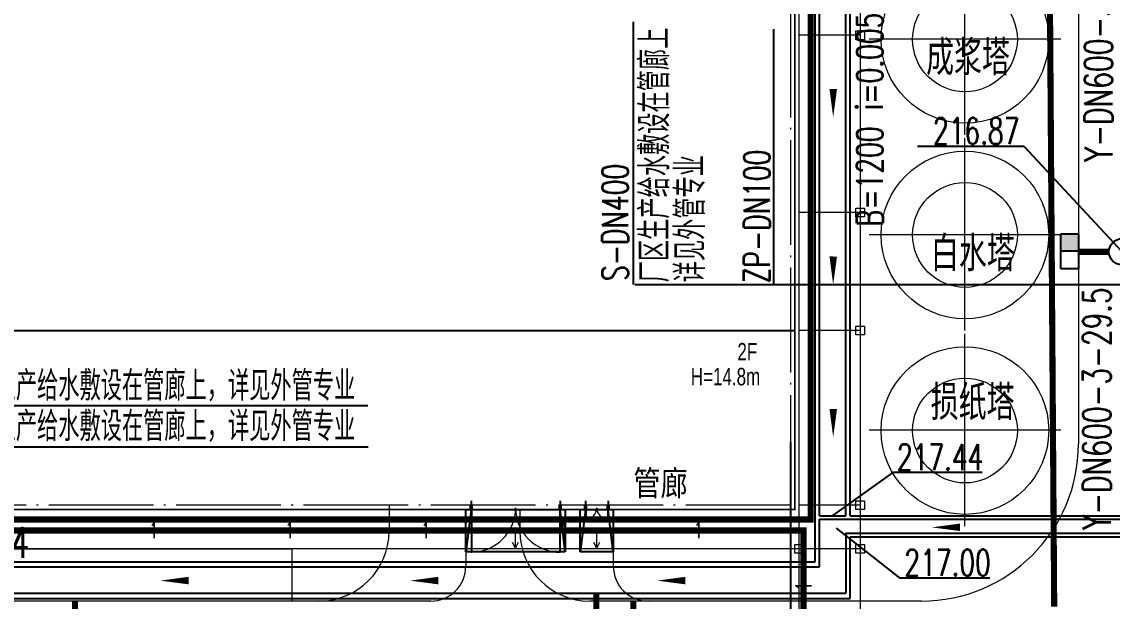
# Model space of a CAD drawing. Header units: metres. Extents: x 497246 to 997717, y 2998582 to 5998198.
# Drawn here: x 497741.4 to 497803.9, y 2999072.3 to 2999105.5 of the extents above; entities that cross this region are included whole.
import ezdxf
from ezdxf.enums import TextEntityAlignment as Align

# ---------------------------------------------------------------- set-up
doc = ezdxf.new("R2010")
doc.units = ezdxf.units.M
doc.header["$LTSCALE"] = 1000
doc.linetypes.add('DOTE', pattern=[2.42, 2, -0.2, 0.02, -0.2])
doc.linetypes.add('HIDDEN', pattern=[0.375, 0.25, -0.125])
doc.layers.get('0').update_dxf_attribs({"linetype": 'CONTINUOUS'})
for name, color, linetype, lineweight in [('A-门', 2, 'CONTINUOUS', 13), ('T停车位', 35, 'CONTINUOUS', 13), ('常规模型', 2, 'CONTINUOUS', 18), ('桁架-管廊', 6, 'CONTINUOUS', 0), ('细线', 7, 'CONTINUOUS', 18), ('设备', 253, 'CONTINUOUS', 15), ('道路', 4, 'CONTINUOUS', 15)]:
    doc.layers.add(name, color=color, linetype=linetype, lineweight=lineweight)
for name, color, linetype in [('PIPE-喷淋', 6, 'CONTINUOUS'), ('PIPE-消防', 1, 'CONTINUOUS'), ('PIPE-给水', 3, 'CONTINUOUS'), ('PIPE-雨水', 4, 'CONTINUOUS'), ('PUB_TEXT', 7, 'CONTINUOUS'), ('TEXT_灭火器', 7, 'CONTINUOUS'), ('TEXT_给水', 7, 'CONTINUOUS'), ('TWT_雨水口', 4, 'CONTINUOUS'), ('WELL_雨水', 4, 'CONTINUOUS'), ('建筑', 7, 'CONTINUOUS'), ('建筑门坡散水', 9, 'CONTINUOUS'), ('文字', 255, 'CONTINUOUS'), ('污水沟', 30, 'CONTINUOUS'), ('雨水标注', 100, 'CONTINUOUS')]:
    doc.layers.add(name, color=color, linetype=linetype)
doc.layers.add('建筑轴线', color=1, linetype='DOTE', lineweight=15, plot=False)
doc.styles.add('-黑体', font='simhei.ttf', dxfattribs={"width": 0.8})
doc.styles.add('_HZTXT', font='txt.shx', dxfattribs={"width": 0.8, "bigfont": 'HZTXT.shx'})
doc.styles.add('_TCH_DIM', font='SIMPLEX', dxfattribs={"bigfont": 'GBCBIG'})
doc.styles.add('HZTXT', font='txt', dxfattribs={"width": 0.7, "bigfont": 'HZTXT'})
doc.styles.add('TG_LINETYPE', font='SIMPLEX', dxfattribs={"width": 0.8, "height": 3, "bigfont": 'HZTXT'})
doc.styles.add('亨利项目总图布置_2022_8_8_t3--03$0$亨利项目总图布置_2022_8_8_t3--02$0$CEC', font='ARIALN.TTF')
doc.linetypes.add('TG_F', pattern='A,2,-0.3,["F",TG_LINETYPE,S=0.1,R=0,X=-0.23,Y=-0.15],0', length=2.3)
doc.linetypes.add('TG_QS', pattern='A,3,-0.6,["QS",TG_LINETYPE,S=0.1,R=0,X=-0.52,Y=-0.15],0', length=3.6)
doc.linetypes.add('TG_S', pattern='A,2,-0.6,["S",TG_LINETYPE,S=0.1,R=0,X=-0.52,Y=-0.15],0', length=2.6)
doc.linetypes.add('TG_W', pattern='A,2,-0.3,["W",TG_LINETYPE,S=0.1,R=0,X=-0.23,Y=-0.15],0', length=2.3)
doc.linetypes.add('TG_Y', pattern='A,2,-0.3,["Y",TG_LINETYPE,S=0.1,R=0,X=-0.23,Y=-0.15],0', length=2.3)
doc.linetypes.add('TG_ZP', pattern='A,3,-0.6,["ZP",TG_LINETYPE,S=0.1,R=0,X=-0.6,Y=-0.2],0', length=3.6)

# ---------------------------------------------------------------- blocks, each defined once
blk = doc.blocks.new('A$C8b354ef7')
at = {"layer": '设备', "color": 1, "linetype": 'DOTE'}
for p, q in [((5.487, 0), (5.487, 11.015)), ((0, 5.508), (10.975, 5.508))]:
    blk.add_line(p, q, dxfattribs=at)
at = {"layer": '设备'}
blk.add_circle((5.487, 5.475), 4.8, dxfattribs=at)
at = {"layer": '设备', "linetype": 'HIDDEN'}
blk.add_circle((5.487, 5.475), 3, dxfattribs=at)
blk = doc.blocks.new('ZQWS-双扇平开门 - GM5151-4416404-0_000平面图_118')
at = {"color": 0, "lineweight": 18}
for p, q in [((-2550, 2550), (-2510, 2550)), ((-2550, 100), (-2550, 2550)), ((-2510, 0), (-2510, 2550)), ((2550, 2550), (2510, 2550)), ((2510, 0), (2510, 2550)), ((2550, 100), (2550, 2550)), ((-2510, 0), (-2550, 0)), ((2510, 0), (2550, 0))]:
    blk.add_line(p, q, dxfattribs=at)
at = {"color": 0, "lineweight": 50}
for p, q in [((-2550, 100), (-2550, -100)), ((2550, -100), (2550, 100))]:
    blk.add_line(p, q, dxfattribs=at)
at = {"color": 0, "lineweight": 18}
for centre, start, end in [((-2550, 0), 360, 90), ((2550, 0), 90, 180)]:
    blk.add_arc(centre, 2550, start, end, dxfattribs=at)
blk = doc.blocks.new('ZQWS-双扇平开门 - GM1324-4577468-0_000平面图_118')
at = {"color": 0, "lineweight": 18}
for p, q in [((-650, 650), (-610, 650)), ((-650, 100), (-650, 650)), ((-610, 0), (-610, 650)), ((650, 650), (610, 650)), ((610, 0), (610, 650)), ((650, 100), (650, 650)), ((-610, 0), (-650, 0)), ((610, 0), (650, 0))]:
    blk.add_line(p, q, dxfattribs=at)
at = {"color": 0, "lineweight": 50}
for p, q in [((-650, 100), (-650, -100)), ((650, -100), (650, 100))]:
    blk.add_line(p, q, dxfattribs=at)
at = {"color": 0, "lineweight": 18}
for centre, start, end in [((-650, 0), 360, 90), ((650, 0), 90, 180)]:
    blk.add_arc(centre, 650, start, end, dxfattribs=at)
blk = doc.blocks.new('入门坡道 - 入门坡道-4591076-0_000平面图_118')
at = {"layer": '常规模型', "lineweight": 18}
for p, q in [((-2897, -2269), (-2897, 131)), ((-2897, 131), (-2597, 131)), ((-2597, 131), (-2897, -2269)), ((-2597, 131), (2503, 131)), ((2503, 131), (2803, 131)), ((2803, -2269), (2503, 131)), ((2803, 131), (2803, -2269)), ((2803, -2269), (-2897, -2269))]:
    blk.add_line(p, q, dxfattribs=at)
blk = doc.blocks.new('入门坡道 - 入门坡道 - 200-1_118')
at = {"layer": '常规模型'}
for q in [(-47, -1069), (-214, -1741), (127, -1728)]:
    blk.add_line((-47, -2069), q, dxfattribs=at)
blk.add_blockref('入门坡道 - 入门坡道-4591076-0_000平面图_118', (0, 0), dxfattribs=at)
blk = doc.blocks.new('入门坡道 - 入门坡道-4934282-0_000平面图_118')
at = {"layer": '常规模型', "lineweight": 18}
for p, q in [((-997, -2269), (-997, 131)), ((-997, 131), (-697, 131)), ((-697, 131), (-997, -2269)), ((-697, 131), (603, 131)), ((603, 131), (903, 131)), ((903, -2269), (603, 131)), ((903, 131), (903, -2269)), ((903, -2269), (-997, -2269))]:
    blk.add_line(p, q, dxfattribs=at)
blk = doc.blocks.new('入门坡道 - 入门坡道 - 200-7_118')
at = {"layer": '常规模型'}
for q in [(-47, -1069), (-214, -1741), (127, -1728)]:
    blk.add_line((-47, -2069), q, dxfattribs=at)
blk.add_blockref('入门坡道 - 入门坡道-4934282-0_000平面图_118', (0, 0), dxfattribs=at)
blk = doc.blocks.new('$TwtSys$00000187')
blk.add_circle((0, 0), 0.5)
blk = doc.blocks.new('$TwtSys$00000424')
for p, q in [((-500, 250), (500, 250)), ((-500, -250), (-500, 250)), ((0, -250), (0, 250)), ((500, 250), (500, -250)), ((500, -250), (-500, -250))]:
    blk.add_line(p, q)
blk.add_solid([(0, 250), (500, 250), (0, -250), (500, -250)])

msp = doc.modelspace()

# ---------------------------------------------------------------- hatches: boundary and pattern name
at = {"layer": 'PIPE-给水', "linetype": 'TG_S'}
for color, points in [(111, [(497786.596, 2999077.009), (497786.771, 2999077.009), (497786.771, 2999076.834)]), (111, [(497786.596, 2999077.009), (497786.596, 2999076.834), (497786.771, 2999076.834)]), (70, [(497786.18, 2999076.379), (497786.355, 2999076.379), (497786.355, 2999076.554)]), (70, [(497786.18, 2999076.379), (497786.18, 2999076.554), (497786.355, 2999076.554)])]:
    msp.add_hatch(color=color, dxfattribs=at).paths.add_polyline_path(points)

# ---------------------------------------------------------------- linework, layer by layer
at = {"color": 0}
msp.add_line((497785.434, 2999081.431), (497785.434, 2999070.778), dxfattribs=at)
at = {"layer": 'PIPE-喷淋', "color": 0, "linetype": 'TG_ZP', "ltscale": 0.003, "const_width": 0.35}
msp.add_lwpolyline([(497800.236, 2999115.946), (497800.546, 2999072.008)], dxfattribs=at)
at = {"layer": 'PIPE-消防', "color": 70, "linetype": 'ByBlock'}
for p, q in [((497776.514, 2999090.461), (497806.934, 2999090.461)), ((497761.215, 2999083.512), (497728.611, 2999083.512)), ((497761.237, 2999081.153), (497728.611, 2999081.153))]:
    msp.add_line(p, q, dxfattribs=at)
at = {"layer": 'PIPE-给水', "color": 70, "linetype": 'ByBlock'}
for p, q in [((497776.413, 2999105.503), (497776.413, 2999090.461)), ((497784.465, 2999105.091), (497784.465, 2999090.461))]:
    msp.add_line(p, q, dxfattribs=at)
at = {"layer": 'PIPE-给水', "color": 111, "linetype": 'TG_S', "ltscale": 0.0025, "const_width": 0.35}
msp.add_lwpolyline([(497786.596, 2999077.009), (497786.596, 2999115.044)], dxfattribs=at)
at = {"layer": 'PIPE-给水', "color": 111, "linetype": 'TG_S', "ltscale": 0.003, "const_width": 0.35}
msp.add_lwpolyline([(497681.969, 2999077.009), (497786.596, 2999077.009)], dxfattribs=at)
at = {"layer": 'PIPE-给水', "color": 70, "linetype": 'TG_S', "ltscale": 0.003, "const_width": 0.35}
msp.add_lwpolyline([(497682.969, 2999076.379), (497786.18, 2999076.379)], dxfattribs=at)
at = {"layer": 'PIPE-给水', "color": 70, "linetype": 'TG_S', "ltscale": 0.0025, "const_width": 0.35}
msp.add_lwpolyline([(497786.18, 2999056.233), (497786.18, 2999076.379)], dxfattribs=at)
at = {"layer": 'PIPE-雨水', "color": 0, "linetype": 'TG_W', "ltscale": 2.5, "const_width": 0.35}
msp.add_lwpolyline([(497801.934, 2999092.337), (497803.684, 2999092.337)], dxfattribs=at)
at = {"layer": 'PIPE-雨水', "color": 0, "linetype": 'TG_Y', "ltscale": 0.0025, "const_width": 0.35}
for points in [[(497744.434, 2999072.333), (497744.434, 2999063.587)], [(497776.434, 2999072.333), (497776.434, 2999063.587)]]:
    msp.add_lwpolyline(points, dxfattribs=at)
at = {"layer": 'T停车位'}
msp.add_lwpolyline([(497720.872, 2999075.333), (497756.872, 2999075.333), (497756.872, 2999072.333), (497720.872, 2999072.333)], close=True, dxfattribs=at)
at = {"layer": '建筑'}
msp.add_line((497572.184, 2999087.833), (497785.684, 2999087.833), dxfattribs=at)
at = {"layer": '建筑', "linetype": 'Continuous', "const_width": 0.1}
msp.add_lwpolyline([(497785.684, 2999077.583), (497572.184, 2999077.583), (497572.184, 2999113.583), (497785.684, 2999113.583)], close=True, dxfattribs=at)
at = {"layer": '建筑轴线', "ltscale": 0.003}
msp.add_lwpolyline([(497572.434, 2999113.333), (497785.434, 2999113.333), (497785.434, 2999077.833), (497572.434, 2999077.833)], close=True, dxfattribs=at)
at = {"layer": '建筑门坡散水', "linetype": 'Continuous'}
for p, q in [((497767.134, 2999078.083), (497767.134, 2999077.583)), ((497772.234, 2999078.083), (497772.234, 2999077.583)), ((497773.684, 2999078.083), (497773.684, 2999077.583)), ((497774.984, 2999078.083), (497774.984, 2999077.583)), ((497766.834, 2999075.163), (497766.834, 2999077.563)), ((497767.134, 2999077.563), (497766.834, 2999075.163)), ((497772.534, 2999075.163), (497772.234, 2999077.563)), ((497772.534, 2999077.563), (497772.534, 2999075.163)), ((497773.384, 2999075.163), (497773.384, 2999077.563)), ((497773.684, 2999077.563), (497773.384, 2999075.163)), ((497775.284, 2999075.163), (497774.984, 2999077.563)), ((497775.284, 2999077.563), (497775.284, 2999075.163)), ((497772.534, 2999075.163), (497766.834, 2999075.163)), ((497775.284, 2999075.163), (497773.384, 2999075.163))]:
    msp.add_line(p, q, dxfattribs=at)
at = {"layer": '桁架-管廊', "linetype": 'ByBlock', "ltscale": 0.2}
for p, q in [((497789.434, 2999104.733), (497785.934, 2999104.733)), ((497789.434, 2999094.583), (497785.934, 2999094.583)), ((497789.434, 2999087.833), (497785.934, 2999087.833)), ((497789.434, 2999077.833), (497785.934, 2999077.833)), ((497789.434, 2999075.333), (497681.434, 2999075.333))]:
    msp.add_line(p, q, dxfattribs=at)
for points in [[(497789.434, 2999117.333), (497789.434, 2999056.333)], [(497785.934, 2999056.333), (497785.934, 2999113.833)]]:
    msp.add_lwpolyline(points, dxfattribs=at)
for points in [[(497789.184, 2999104.983), (497789.684, 2999104.983), (497789.684, 2999104.483), (497789.184, 2999104.483)], [(497789.184, 2999094.833), (497789.684, 2999094.833), (497789.684, 2999094.333), (497789.184, 2999094.333)], [(497789.184, 2999088.083), (497789.684, 2999088.083), (497789.684, 2999087.583), (497789.184, 2999087.583)], [(497789.184, 2999078.083), (497789.684, 2999078.083), (497789.684, 2999077.583), (497789.184, 2999077.583)], [(497785.684, 2999075.583), (497786.184, 2999075.583), (497786.184, 2999075.083), (497785.684, 2999075.083)], [(497789.184, 2999075.583), (497789.684, 2999075.583), (497789.684, 2999075.083), (497789.184, 2999075.083)]]:
    msp.add_lwpolyline(points, close=True, dxfattribs=at)
at = {"layer": '污水沟', "color": 30}
for p, q in [((497788.85, 2999077.217), (497788.85, 2999116.083)), ((497788.6, 2999077.217), (497788.6, 2999115.833)), ((497786.85, 2999074.588), (497786.85, 2999114.383)), ((497787.1, 2999077.217), (497787.1, 2999114.633)), ((497787.1, 2999077.217), (497788.6, 2999077.217)), ((497787.1, 2999074.288), (497787.1, 2999077.017)), ((497787.1, 2999077.017), (497826.985, 2999077.017)), ((497788.85, 2999077.217), (497826.785, 2999077.217)), ((497788.6, 2999076.217), (497827.785, 2999076.217)), ((497788.6, 2999076.217), (497788.6, 2999072.788)), ((497788.85, 2999072.488), (497788.85, 2999076.017)), ((497788.85, 2999076.017), (497827.985, 2999076.017)), ((497683.286, 2999074.588), (497786.85, 2999074.588)), ((497683.586, 2999074.288), (497787.1, 2999074.288)), ((497685.886, 2999072.788), (497788.6, 2999072.788)), ((497685.886, 2999072.488), (497788.85, 2999072.488))]:
    msp.add_line(p, q, dxfattribs=at)
at = {"layer": '污水沟', "color": 70}
for p, q in [((497791.298, 2999079.692), (497787.824, 2999077.225)), ((497796.424, 2999079.692), (497791.298, 2999079.692)), ((497791.725, 2999073.647), (497788.065, 2999076.503)), ((497796.852, 2999073.647), (497791.725, 2999073.647))]:
    msp.add_line(p, q, dxfattribs=at)
at = {"layer": '污水沟', "color": 30}
for points in [[(497787.889, 2999104.521, 0, 0, 0), (497787.883, 2999100.038, 0, 0.432, 0), (497787.885, 2999101.658, 0, 0, 0)], [(497787.889, 2999094.93, 0, 0, 0), (497787.883, 2999090.447, 0, 0.432, 0), (497787.885, 2999092.067, 0, 0, 0)], [(497787.889, 2999086.204, 0, 0, 0), (497787.883, 2999081.721, 0, 0.432, 0), (497787.885, 2999083.341, 0, 0, 0)], [(497798.019, 2999076.563, 0, 0, 0), (497793.536, 2999076.556, 0, 0.432, 0), (497795.156, 2999076.559, 0, 0, 0)], [(497753.817, 2999073.513, 0, 0, 0), (497749.334, 2999073.507, 0, 0.432, 0), (497750.954, 2999073.509, 0, 0, 0)], [(497768.126, 2999073.513, 0, 0, 0), (497763.643, 2999073.507, 0, 0.432, 0), (497765.263, 2999073.509, 0, 0, 0)], [(497782.279, 2999073.513, 0, 0, 0), (497777.796, 2999073.507, 0, 0.432, 0), (497779.416, 2999073.509, 0, 0, 0)]]:
    msp.add_lwpolyline(points, format="xyseb", dxfattribs=at)
at = {"layer": '污水沟', "color": 30, "linetype": 'TG_F', "ltscale": 0.005, "const_width": 0.35}
msp.add_lwpolyline([(497774.315, 2999056.029), (497774.315, 2999072.788)], dxfattribs=at)
at = {"layer": '道路', "linetype": 'ByBlock', "lineweight": 0, "ltscale": 0.2}
for p, q in [((497801.934, 2999109.333), (497801.934, 2999081.333)), ((497762.434, 2999077.833), (497762.434, 2999076.833)), ((497762.434, 2999077.583), (497762.434, 2999076.333)), ((497766.834, 2999077.583), (497766.834, 2999074.333)), ((497769.934, 2999077.583), (497769.934, 2999076.333)), ((497769.934, 2999077.583), (497769.934, 2999076.833)), ((497775.284, 2999077.583), (497775.284, 2999074.333)), ((497764.834, 2999072.333), (497719.334, 2999072.333)), ((497792.934, 2999072.333), (497773.934, 2999072.333)), ((497792.934, 2999072.333), (497777.284, 2999072.333))]:
    msp.add_line(p, q, dxfattribs=at)
for centre, radius, start, end in [((497792.934, 2999081.333), 9, 270, 0), ((497758.434, 2999076.333), 4, 270, 0), ((497773.934, 2999076.333), 4, 180, 270), ((497764.834, 2999074.333), 2, 270, 0), ((497777.284, 2999074.333), 2, 180, 270)]:
    msp.add_arc(centre, radius, start, end, dxfattribs=at)
at = {"layer": '雨水标注', "color": 70}
for q in [(497792.714, 2999098.369), (497804.434, 2999092.337)]:
    msp.add_line((497798.832, 2999098.369), q, dxfattribs=at)

# ---------------------------------------------------------------- block references
at = {"layer": 'A-门', "xscale": 0.001, "yscale": 0.001, "zscale": 0.001, "rotation": 180}
for name, p in [('ZQWS-双扇平开门 - GM5151-4416404-0_000平面图_118', (497769.684, 2999077.683)), ('ZQWS-双扇平开门 - GM1324-4577468-0_000平面图_118', (497774.334, 2999077.683))]:
    msp.add_blockref(name, p, dxfattribs=at)
at = {"layer": 'TWT_雨水口', "xscale": 0.002, "yscale": 0.002, "zscale": 0.002, "rotation": 90}
msp.add_blockref('$TwtSys$00000424', (497801.431, 2999092.366), dxfattribs=at)
at = {"layer": 'WELL_雨水', "xscale": 1.5, "yscale": 1.5, "zscale": 1.5}
msp.add_blockref('$TwtSys$00000187', (497804.434, 2999092.337), dxfattribs=at)
at = {"layer": '常规模型', "xscale": 0.001, "yscale": 0.001, "zscale": 0.001}
for name, p in [('入门坡道 - 入门坡道 - 200-1_118', (497769.731, 2999077.432)), ('入门坡道 - 入门坡道 - 200-7_118', (497774.381, 2999077.432))]:
    msp.add_blockref(name, p, dxfattribs=at)
at = {"layer": '细线', "linetype": 'Continuous'}
for p in [(497789.947, 2999099.025), (497789.947, 2999087.825), (497789.947, 2999076.625)]:
    msp.add_blockref('A$C8b354ef7', p, dxfattribs=at)

# ---------------------------------------------------------------- texts
at = {"style": '_HZTXT', "width": 0.8}
for s, p in [('成浆塔', (497795.607, 2999103.448)), ('白水塔', (497795.886, 2999092.225)), ('损纸塔', (497795.871, 2999083.7))]:
    msp.add_text(s, height=2, rotation=0, dxfattribs=at).set_placement(p, align=Align.MIDDLE_CENTER)
at = {"layer": 'PIPE-喷淋', "linetype": 'TG_ZP', "ltscale": 800, "style": 'HZTXT', "width": 0.7}
msp.add_text('ZP-DN100', height=1.5, rotation=90, dxfattribs=at).set_placement((497783.51, 2999094.359, 18.097), align=Align.MIDDLE)
at = {"layer": 'PIPE-给水', "color": 91, "linetype": 'TG_QS', "ltscale": 800, "style": 'HZTXT', "width": 0.7}
msp.add_text('S-DN400', height=1.5, rotation=90, dxfattribs=at).set_placement((497775.389, 2999094.018), align=Align.MIDDLE)
at = {"layer": 'PIPE-给水', "color": 70, "linetype": 'TG_S', "ltscale": 0.6, "style": 'HZTXT', "width": 0.7}
for p in [(497748.95, 2999076.383, 12.529), (497756.735, 2999076.383, 12.529), (497764.543, 2999076.383, 12.529), (497772.449, 2999076.383, 12.529), (497780.15, 2999076.383, 12.529)]:
    msp.add_text('1', height=0.9, dxfattribs=at).set_placement(p, align=Align.MIDDLE)
msp.add_text('1', height=0.9, rotation=90, dxfattribs=at).set_placement((497786.184, 2999073.186, 12.529), align=Align.MIDDLE)
at = {"layer": 'PIPE-雨水', "color": 70, "style": 'HZTXT', "width": 0.7}
for s, p in [('Y-DN600-3-28.5', (497803.091, 2999104.429, 20.881)), ('Y-DN600-3-29.5', (497802.992, 2999083.362, 20.881))]:
    msp.add_text(s, height=1.6, rotation=90, dxfattribs=at).set_placement(p, align=Align.MIDDLE)
at = {"layer": 'PUB_TEXT', "style": '_TCH_DIM'}
for s, height, p in [('厂区生产给水敷设在管廊上', 1.68794, (497778.494, 2999090.589)), ('详见外管专业', 1.6879, (497780.533, 2999090.589))]:
    msp.add_text(s, height=height, rotation=90, dxfattribs=at).set_placement(p)
at = {"layer": 'PUB_TEXT', "color": 0, "linetype": 'Continuous', "insert": (497776.43, 2999079.807), "char_height": 1.42884, "attachment_point": 1, "style": '-黑体'}
msp.add_mtext('{\\fSimSun|b0|i0|c134|p2;管廊}', dxfattribs=at)
at = {"layer": 'TEXT_灭火器', "color": 3, "style": 'HZTXT', "width": 0.7}
msp.add_text('MF/ABC4', height=1.75, dxfattribs=at).set_placement((497734.26, 2999074.815))
at = {"layer": 'TEXT_给水', "style": '_TCH_DIM'}
for s, p in [('厂区生产给水敷设在管廊上，详见外管专业', (497737.406, 2999083.819)), ('电站生产给水敷设在管廊上，详见外管专业', (497737.406, 2999081.497))]:
    msp.add_text(s, height=1.68794, dxfattribs=at).set_placement(p)
at = {"layer": '文字', "color": 7, "style": '亨利项目总图布置_2022_8_8_t3--03$0$亨利项目总图布置_2022_8_8_t3--02$0$CEC', "width": 0.85}
for s, p in [('2F', (497782.393, 2999086.118)), ('H=14.8m', (497779.725, 2999084.69))]:
    msp.add_text(s, height=1, dxfattribs=at).set_placement(p)
at = {"layer": '污水沟', "color": 30, "style": 'HZTXT', "width": 0.7}
msp.add_text('B=1200 i=0.005', height=1.5, rotation=90, dxfattribs=at).set_placement((497789.942, 2999099.914, 16.705), align=Align.MIDDLE)
at = {"layer": '污水沟', "color": 2, "style": 'HZTXT', "width": 0.7}
for s, p in [('217.44', (497794.009, 2999080.578, 20.881)), ('217.00', (497794.436, 2999074.532, 20.881))]:
    msp.add_text(s, height=1.5, dxfattribs=at).set_placement(p, align=Align.MIDDLE)
at = {"layer": '雨水标注', "color": 70, "style": 'HZTXT', "width": 0.7}
msp.add_text('216.87', height=1.5, dxfattribs=at).set_placement((497796.076, 2999099.254, 20.881), align=Align.MIDDLE)

doc.saveas('drawing.dxf')
